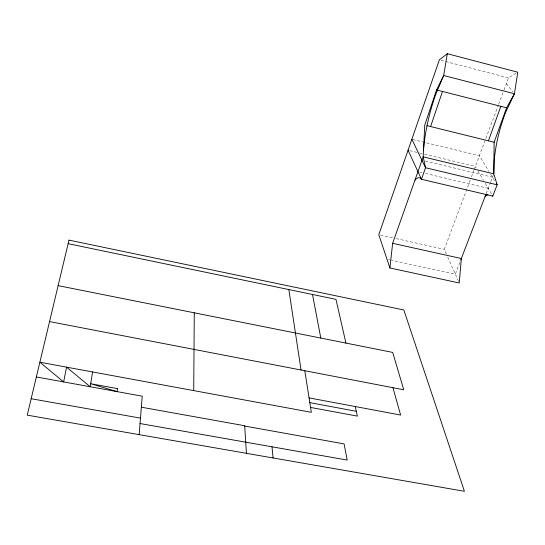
<?xml version="1.0" encoding="UTF-8"?>
<svg xmlns="http://www.w3.org/2000/svg" width="545" height="545" viewBox="0 0 545 545"><rect width="100%" height="100%" fill="white"/><g stroke="black" fill="none" stroke-linecap="round" stroke-linejoin="round"><path stroke-width="0.41" stroke-dasharray="2.73 2.04" d="M446.369 253.977L444.304 249.31L470.274 180.007M471.466 176.818L473.857 170.442M474.15 169.645L498.375 105.015M498.668 104.218L503.716 90.756M504.016 89.959L508.526 77.908L517.75 72.199M459.844 262.445L455.348 274.183L391.95 260.353M486.195 193.625L490.5 182.391M490.779 181.648L493.266 175.17M388.653 259.638L391.126 260.176M380.458 235.099L392.891 237.865M396.208 238.608L444.304 249.31M419.595 172.07L422.075 172.656M425.386 173.439L488.218 188.338M425.243 161.075L492.489 177.186M409.704 150.638L418.73 152.818M419.548 153.016L423.649 154.003M424.473 154.201L475.349 166.463L476.207 167.921M412.681 139.486L479.375 155.713L488.994 171.464M441.014 60.297L508.526 77.908M506.387 83.623L512.927 91.86M490.738 174.325L495.446 182.03M477.924 170.837L483.497 180.32M485.214 183.236L492.782 196.098M447.752 257.083L458.597 281.513"/><path stroke-width="0.82" d="M193.72 390.608L194.279 312.816M389.913 267.97L392.645 243.308L461.336 258.528L459.251 282.978L389.913 267.97L378.795 234.725L439.365 59.868L447.316 53.71L517.75 72.199L514.439 93.76L506.591 107.787L494.138 142.245L493.777 173.828L497.142 184.803L492.782 196.098L421.449 179.278A29.151 8.393 -77 0 0 414.949 180.15M139.139 434.637L142.238 396.195L36.358 376.963M92.561 371.942L90.238 386.746L66.551 367.146L63.642 381.916L39.874 362.221L311.331 412.313L304.791 370.729M447.316 53.71L443.685 75.51L435.741 94.401A70.836 21.221 -75.4 0 0 423.485 150.57M392.645 243.308L423.179 156.851L493.777 173.828L494.172 161.054A68.077 24.947 -74.9 0 1 505.746 112.1L514.439 93.76L443.685 75.51L436.545 89.952L424.746 125.112L423.179 156.851L425.55 167.737L421.449 179.278L408.062 150.243M430.605 126.563L442.458 91.458M488.429 140.835L500.828 106.316M460.743 260.094L485.908 194.381M31.167 398.729L140.467 418.117M140.031 423.54L347.226 460.075L344.079 443.889L244.705 426.061M141.346 407.197L244.685 425.747L246.429 453.324M310.568 407.442L357.377 416.121L355.265 406.543M309.07 397.891L400.623 415.045L392.945 387.699M309.812 402.632L356.314 411.305M49.561 321.591L403.75 389.777L392.7 352.417L58.131 285.641M68.139 243.676L335.972 299.355L345.925 343.084M426.939 125.657L494.138 142.245M436.545 89.952L506.591 107.787M496.291 183.42L497.142 184.803L425.55 167.737L411.856 139.282M312.51 294.477L320.807 338.07M288.83 289.552L301.051 370.007M271.996 446.811L273.086 457.97M492.271 195.539A28.735 10.144 -76.9 0 1 492.782 196.098M485.043 196.643A28.735 10.144 -76.9 0 1 487.911 194.722M117.448 388.605L117.093 391.623L90.708 383.734L117.448 388.605M68.983 240.12L27.25 415.147L464.415 491.29L403.818 309.969L68.983 240.12"/></g></svg>
